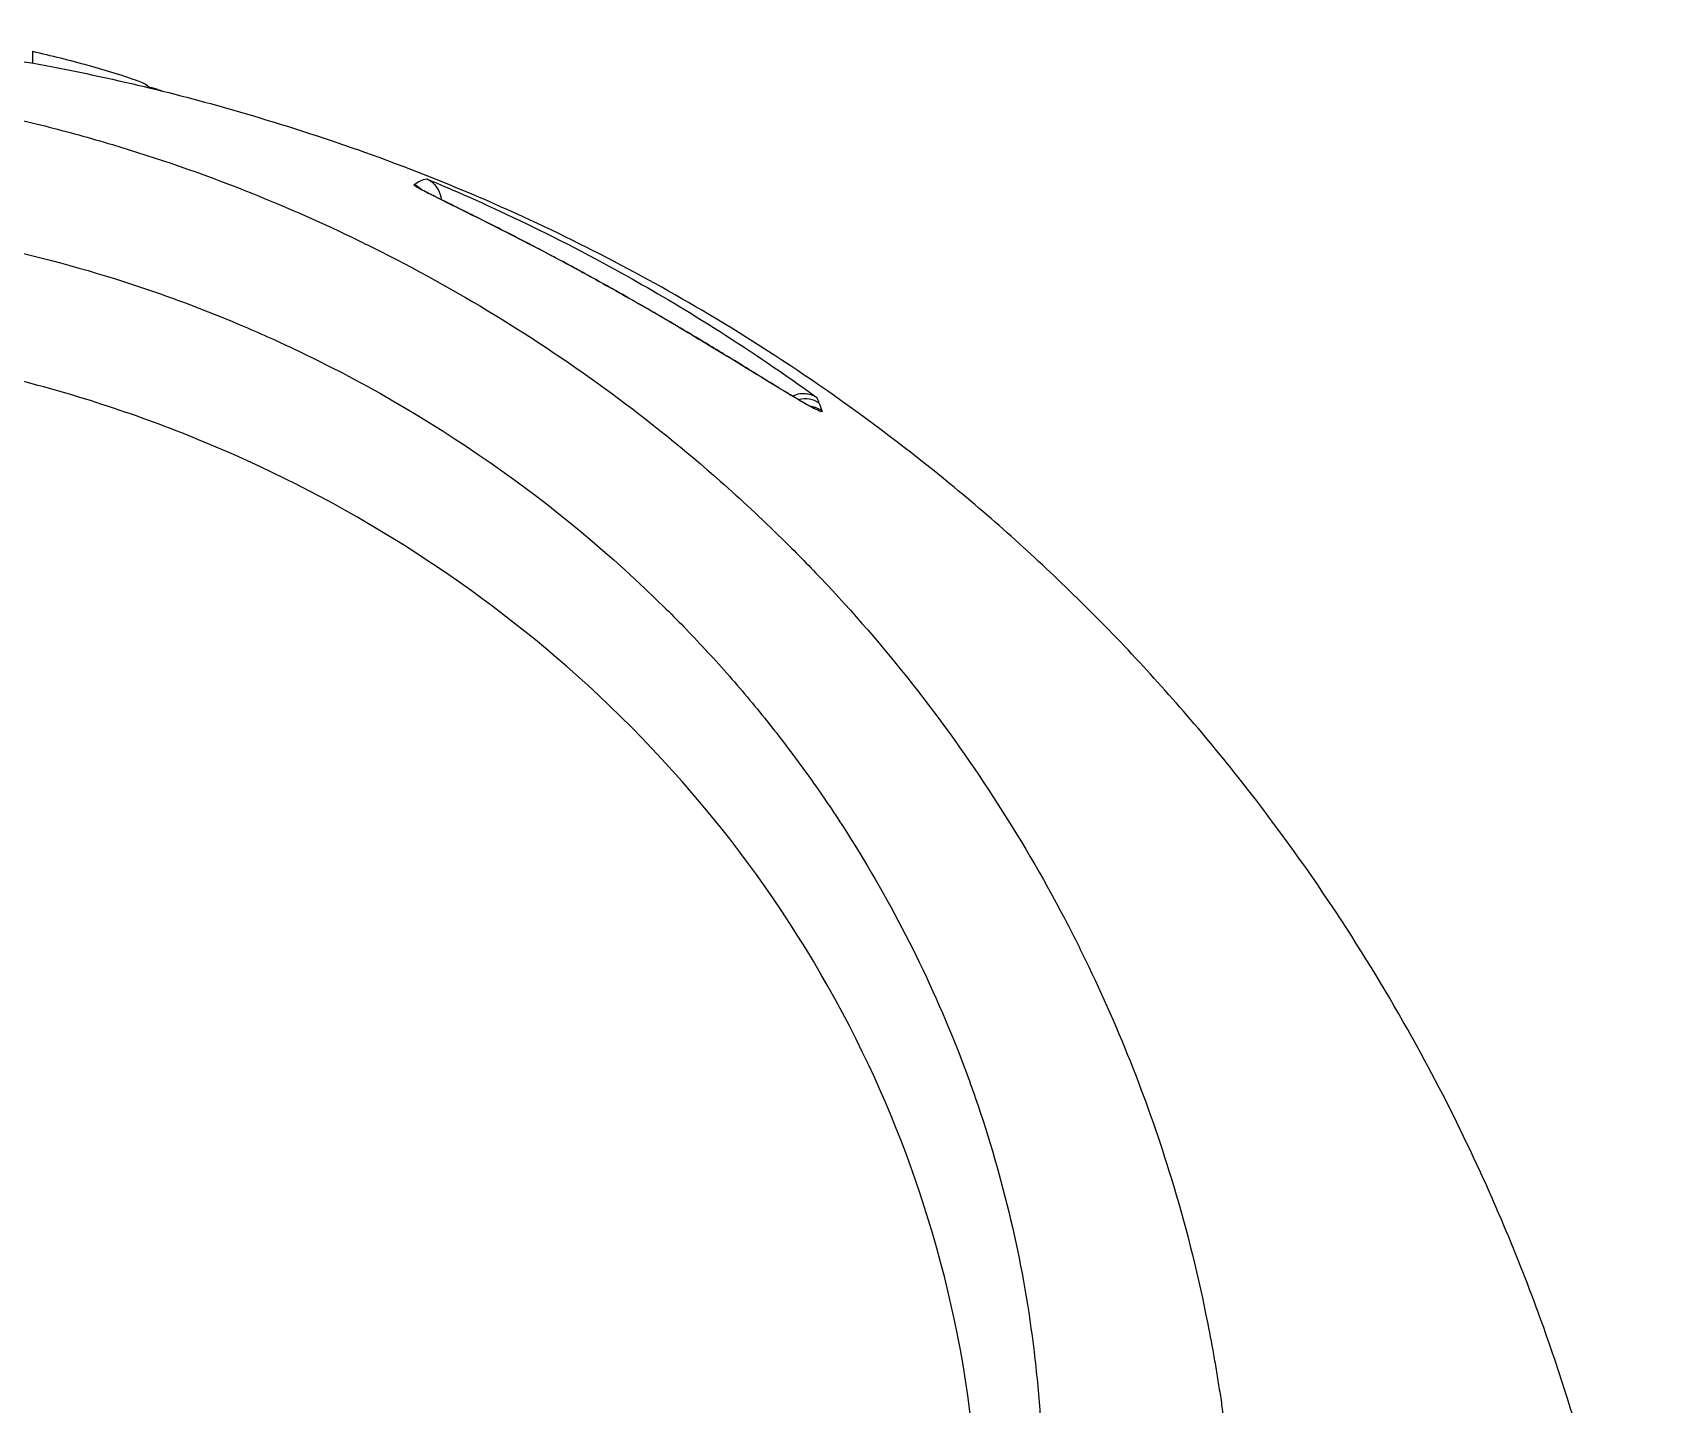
# Model space of a CAD drawing. Header units: millimetres. Extents: x 0 to 4378, y 0 to 2376.
# Drawn here: x 2221.66 to 2255.42, y 1711.99 to 1740.52 of the extents above; entities that cross this region are included whole.
import ezdxf

# ---------------------------------------------------------------- set-up
doc = ezdxf.new("R2010")
doc.units = ezdxf.units.MM
doc.header["$LTSCALE"] = 0.2

# ---------------------------------------------------------------- blocks, each defined once
blk = doc.blocks.new('Blk$A3R2-0W24J')
for p, q in [((14.169, 1133.739), (14.169, 1133.739)), ((14.17, 1133.739), (14.169, 1133.739)), ((14.35, 1133.647), (14.351, 1133.647)), ((15.284, 1133.153), (15.284, 1133.152)), ((15.477, 1133.046), (15.477, 1133.046)), ((24.472, 1125.705), (24.472, 1125.705)), ((29.953, 1116.518), (29.952, 1116.519))]:
    blk.add_line(p, q)
blk.add_arc((0, 1096.9), 35.75, 32.8064, 32.8084)
for centre, major_axis, ratio, start_param, end_param in [((23.061, 1130.145), (-0.467, -0.178), 0.998757, 3.728855, 4.625426), ((23.119, 1129.986), (0.472, 0.166), 0.998585, 0.603695, 1.109884), ((12.525, 200.444), (9.991, 931.152), 0.0193, 6.236035, 6.238765), ((12.869, 219.994), (9.665, 911.579), 0.019293, 6.232425, 6.236036)]:
    blk.add_ellipse(centre, major_axis=major_axis, ratio=ratio, start_param=start_param, end_param=end_param)
for points, knots in [([(-13.344, 1135.957), (-11.162, 1136.703), (-8.791, 1137.385), (-4.633, 1137.986), (-3.615, 1138.102), (-1.863, 1138.216), (-1.221, 1138.243), (0.078, 1138.263), (0.75, 1138.256), (1.89, 1138.215), (2.386, 1138.186), (3.508, 1138.103), (4.118, 1138.041), (5.628, 1137.858), (6.474, 1137.722), (8.797, 1137.287), (10.148, 1136.948), (12.224, 1136.34), (12.997, 1136.089), (13.738, 1135.827)], [0, 0, 0, 0, 1.377501, 1.377501, 1.767382, 1.767382, 1.965584, 1.965584, 2.160296, 2.160296, 2.319853, 2.319853, 2.543039, 2.543039, 2.909549, 2.909549, 3.615759, 3.615759, 4.068998, 4.068998, 4.068998, 4.068998]), ([(6.988, 1137.872), (6.988, 1137.871), (6.988, 1137.87), (6.988, 1137.866), (6.988, 1137.865), (6.988, 1137.865), (6.988, 1137.864), (6.988, 1137.841), (6.988, 1137.76), (6.988, 1137.625)], [-5.446853, -5.446853, -5.446853, -5.446853, -5.1247, -5.1247, -5.1247, -5.082989, -5.082989, -5.082989, -3.343707, -3.343707, -3.343707, -3.343707]), ([(6.988, 1137.872), (7.378, 1137.783), (7.765, 1137.687), (8.333, 1137.529), (8.519, 1137.475), (8.89, 1137.36), (9.08, 1137.296), (9.268, 1137.223)], [0, 0, 0, 0, 0.1204223, 0.1204223, 0.181426, 0.181426, 0.2424277, 0.2424277, 0.2424277, 0.2424277]), ([(3.08, 1137.088), (3.518, 1137.038), (3.954, 1136.978), (4.387, 1136.91), (4.869, 1136.833), (5.347, 1136.745), (5.823, 1136.647), (6.3, 1136.548), (6.775, 1136.438), (7.245, 1136.319), (7.717, 1136.2), (8.186, 1136.07), (8.652, 1135.931), (9.583, 1135.652), (10.502, 1135.334), (11.407, 1134.976), (12.157, 1134.679), (12.899, 1134.355), (13.63, 1134.004), (13.777, 1133.933), (13.922, 1133.862), (14.067, 1133.79), (14.94, 1133.355), (15.789, 1132.885), (16.614, 1132.381), (17.444, 1131.875), (18.249, 1131.334), (19.028, 1130.76), (19.808, 1130.185), (20.563, 1129.576), (21.29, 1128.934), (21.727, 1128.549), (22.153, 1128.152), (22.57, 1127.742), (22.846, 1127.471), (23.116, 1127.196), (23.381, 1126.917), (24.05, 1126.21), (24.684, 1125.477), (25.282, 1124.719), (25.883, 1123.957), (26.448, 1123.169), (26.976, 1122.356), (27.504, 1121.543), (27.995, 1120.706), (28.448, 1119.843), (28.599, 1119.556), (28.745, 1119.266), (28.888, 1118.973), (29.605, 1117.498), (30.197, 1115.986), (30.669, 1114.441), (30.956, 1113.502), (31.198, 1112.551), (31.394, 1111.588), (31.444, 1111.347), (31.49, 1111.105), (31.534, 1110.862), (31.545, 1110.802), (31.555, 1110.741), (31.566, 1110.68), (31.577, 1110.62), (31.587, 1110.559), (31.597, 1110.498), (31.618, 1110.377), (31.638, 1110.255), (31.657, 1110.133), (31.676, 1110.011), (31.695, 1109.889), (31.713, 1109.767), (31.731, 1109.645), (31.748, 1109.523), (31.765, 1109.4), (31.781, 1109.278), (31.797, 1109.155), (31.813, 1109.032), (31.828, 1108.909), (31.842, 1108.786), (31.855, 1108.662)], [0, 0, 0, 0, 0.0296065, 0.0296065, 0.0296065, 0.0625552, 0.0625552, 0.0625552, 0.0956223, 0.0956223, 0.0956223, 0.1287583, 0.1287583, 0.1287583, 0.1950345, 0.1950345, 0.1950345, 0.25, 0.25, 0.25, 0.2609996, 0.2609996, 0.2609996, 0.3271356, 0.3271356, 0.3271356, 0.3936018, 0.3936018, 0.3936018, 0.4600955, 0.4600955, 0.4600955, 0.5, 0.5, 0.5, 0.5264171, 0.5264171, 0.5264171, 0.593228, 0.593228, 0.593228, 0.6604161, 0.6604161, 0.6604161, 0.7276097, 0.7276097, 0.7276097, 0.75, 0.75, 0.75, 0.8628411, 0.8628411, 0.8628411, 0.9313886, 0.9313886, 0.9313886, 0.9485533, 0.9485533, 0.9485533, 0.9528443, 0.9528443, 0.9528443, 0.957135, 0.957135, 0.957135, 0.9657149, 0.9657149, 0.9657149, 0.9742923, 0.9742923, 0.9742923, 0.9828662, 0.9828662, 0.9828662, 0.9914358, 0.9914358, 0.9914358, 0.999992, 0.999992, 0.999992, 0.999992]), ([(40.743, 1097.788), (40.743, 1097.834), (40.743, 1097.88), (40.743, 1097.973), (40.743, 1098.017), (40.742, 1098.155), (40.742, 1098.247), (40.739, 1098.522), (40.735, 1098.704), (40.728, 1099.01), (40.724, 1099.132), (40.703, 1099.742), (40.678, 1100.23), (40.62, 1101.044), (40.593, 1101.369), (40.52, 1102.127), (40.472, 1102.56), (40.342, 1103.569), (40.255, 1104.145), (40.022, 1105.486), (39.867, 1106.25), (39.45, 1108.027), (39.171, 1109.038), (38.668, 1110.615), (38.472, 1111.187), (38.021, 1112.407), (37.763, 1113.053), (37.338, 1114.039), (37.186, 1114.381), (36.667, 1115.5), (36.278, 1116.272), (35.385, 1117.911), (34.873, 1118.774), (33.693, 1120.599), (33.014, 1121.557), (31.895, 1122.994), (31.491, 1123.489), (30.285, 1124.895), (29.444, 1125.791), (27.712, 1127.472), (26.828, 1128.26), (25.078, 1129.683), (24.224, 1130.323), (22.554, 1131.476), (21.746, 1131.992), (19.446, 1133.349), (17.898, 1134.139), (15.444, 1135.193), (14.601, 1135.523), (13.738, 1135.827)], [-7.729592, -7.729592, -7.729592, -7.729592, -7.71044, -7.71044, -7.69072, -7.69072, -7.65201, -7.65201, -7.574312, -7.574312, -7.522506, -7.522506, -7.315221, -7.315221, -7.177151, -7.177151, -6.993063, -6.993063, -6.7477, -6.7477, -6.420577, -6.420577, -5.984557, -5.984557, -5.735856, -5.735856, -5.451942, -5.451942, -5.300422, -5.300422, -4.9539, -4.9539, -4.557704, -4.557704, -4.105179, -4.105179, -3.863816, -3.863816, -3.40942, -3.40942, -2.98401, -2.98401, -2.611687, -2.611687, -2.28576, -2.28576, -1.715015, -1.715015, -1.425788, -1.425788, -1.425788, -1.425788]), ([(15.189, 1135.217), (15.215, 1135.206), (15.238, 1135.193), (15.282, 1135.163), (15.303, 1135.145), (15.361, 1135.09), (15.396, 1135.045), (15.458, 1134.931), (15.481, 1134.859), (15.485, 1134.789)], [0, 0, 0, 0, 0.00895126, 0.00895126, 0.01944765, 0.01944765, 0.04220813, 0.04220813, 0.07229561, 0.07229561, 0.07229561, 0.07229561]), ([(15.189, 1135.217), (16.299, 1134.756), (17.81, 1134.067), (20.558, 1132.519), (21.921, 1131.675), (23.304, 1130.669)], [0.0000029, 0.0000029, 0.0000029, 0.0000029, 0.3832328, 0.3832328, 0.6375563, 0.6375563, 0.6375563, 0.6375563]), ([(23.414, 1130.39), (23.421, 1130.371), (23.4, 1130.372), (23.357, 1130.389), (23.313, 1130.406), (23.246, 1130.44), (23.17, 1130.482), (23.167, 1130.484), (23.164, 1130.485), (23.161, 1130.487), (23.082, 1130.53), (22.986, 1130.587), (22.876, 1130.652), (22.768, 1130.716), (22.648, 1130.789), (22.52, 1130.867), (22.511, 1130.873), (22.503, 1130.878), (22.494, 1130.883), (22.349, 1130.972), (22.197, 1131.065), (22.028, 1131.169), (21.904, 1131.245), (21.771, 1131.327), (21.624, 1131.417), (21.575, 1131.447), (21.525, 1131.477), (21.475, 1131.508), (21.342, 1131.589), (21.206, 1131.671), (21.067, 1131.755), (20.876, 1131.871), (20.7, 1131.976), (20.475, 1132.11), (20.352, 1132.182), (20.236, 1132.25), (20.114, 1132.322), (20.011, 1132.382), (19.905, 1132.444), (19.785, 1132.513), (19.654, 1132.589), (19.522, 1132.664), (19.391, 1132.739), (19.354, 1132.76), (19.319, 1132.78), (19.285, 1132.799), (19.195, 1132.85), (19.107, 1132.899), (18.995, 1132.962), (18.84, 1133.049), (18.686, 1133.134), (18.532, 1133.218), (18.468, 1133.253), (18.409, 1133.286), (18.349, 1133.318), (18.266, 1133.363), (18.18, 1133.41), (18.073, 1133.467), (17.996, 1133.509), (17.921, 1133.549), (17.848, 1133.587), (17.676, 1133.679), (17.514, 1133.764), (17.342, 1133.854), (17.237, 1133.908), (17.128, 1133.965), (17.013, 1134.024), (16.957, 1134.052), (16.901, 1134.081), (16.846, 1134.109), (16.689, 1134.189), (16.536, 1134.266), (16.39, 1134.34), (16.244, 1134.412), (16.109, 1134.48), (15.988, 1134.539), (15.98, 1134.543), (15.973, 1134.547), (15.965, 1134.551), (15.857, 1134.604), (15.751, 1134.657), (15.657, 1134.703), (15.5, 1134.781), (15.375, 1134.843), (15.285, 1134.888), (15.255, 1134.903), (15.226, 1134.918), (15.198, 1134.933), (15.095, 1134.985), (15.022, 1135.024), (14.981, 1135.049), (14.977, 1135.052), (14.973, 1135.054), (14.969, 1135.056), (14.958, 1135.063), (14.949, 1135.069), (14.942, 1135.074), (14.936, 1135.078), (14.931, 1135.082), (14.928, 1135.085), (14.927, 1135.086), (14.927, 1135.086), (14.926, 1135.087), (14.92, 1135.093), (14.921, 1135.096), (14.925, 1135.099)], [0, 0, 0, 0, 0.06061, 0.06061, 0.06061, 0.122541, 0.122541, 0.122541, 0.125, 0.125, 0.125, 0.18804, 0.18804, 0.18804, 0.25, 0.25, 0.25, 0.254168, 0.254168, 0.254168, 0.323919, 0.323919, 0.323919, 0.375, 0.375, 0.375, 0.39207, 0.39207, 0.39207, 0.4375, 0.4375, 0.4375, 0.5, 0.5, 0.5, 0.533908, 0.533908, 0.533908, 0.5625, 0.5625, 0.5625, 0.59375, 0.59375, 0.59375, 0.602455, 0.602455, 0.602455, 0.625, 0.625, 0.625, 0.65625, 0.65625, 0.65625, 0.669312, 0.669312, 0.669312, 0.6875, 0.6875, 0.6875, 0.700546, 0.700546, 0.700546, 0.731289, 0.731289, 0.731289, 0.75, 0.75, 0.75, 0.759109, 0.759109, 0.759109, 0.785061, 0.785061, 0.785061, 0.81088, 0.81088, 0.81088, 0.8125, 0.8125, 0.8125, 0.835978, 0.835978, 0.835978, 0.875, 0.875, 0.875, 0.888263, 0.888263, 0.888263, 0.9375, 0.9375, 0.9375, 0.942362, 0.942362, 0.942362, 0.956225, 0.956225, 0.956225, 0.96875, 0.96875, 0.96875, 0.970886, 0.970886, 0.970886, 1, 1, 1, 1]), ([(15.032, 1135.024), (15.032, 1135.024), (15.034, 1135.023), (15.05, 1135.013), (15.085, 1134.993), (15.229, 1134.917), (15.38, 1134.841), (15.699, 1134.683), (15.821, 1134.622), (16.182, 1134.443), (16.454, 1134.308), (16.982, 1134.04), (17.237, 1133.909), (17.75, 1133.641), (18.013, 1133.501), (18.565, 1133.202), (18.855, 1133.041), (19.486, 1132.686), (19.821, 1132.494), (20.582, 1132.049), (20.987, 1131.805), (21.854, 1131.279), (22.28, 1131.014), (22.823, 1130.685), (23, 1130.58), (23.183, 1130.48), (23.233, 1130.455), (23.244, 1130.451), (23.245, 1130.451), (23.245, 1130.451)], [0.089635, 0.089635, 0.089635, 0.089635, 0.107022, 0.107022, 0.1783, 0.1783, 0.310998, 0.310998, 0.377778, 0.377778, 0.484346, 0.484346, 0.570599, 0.570599, 0.6585, 0.6585, 0.762566, 0.762566, 0.898885, 0.898885, 1.099134, 1.099134, 1.385052, 1.385052, 1.569745, 1.569745, 1.669524, 1.669524, 1.678927, 1.678927, 1.678927, 1.678927]), ([(3.081, 1134.311), (4.139, 1134.198), (5.186, 1134.028), (7.258, 1133.574), (8.279, 1133.29), (9.946, 1132.729), (10.606, 1132.479), (11.625, 1132.051), (11.992, 1131.887), (15.265, 1130.348), (17.909, 1128.507), (20.305, 1126.136), (20.447, 1125.992), (20.885, 1125.539), (21.189, 1125.21), (21.765, 1124.554), (22.044, 1124.22), (22.578, 1123.548), (22.839, 1123.203), (23.346, 1122.499), (23.591, 1122.141), (24.305, 1121.038), (24.746, 1120.277), (25.545, 1118.722), (25.905, 1117.928), (26.376, 1116.73), (26.52, 1116.337), (27.215, 1114.282), (27.608, 1112.573), (27.87, 1110.399), (27.911, 1109.969), (27.971, 1109.105), (27.991, 1108.67), (28.006, 1107.802), (28.002, 1107.37), (27.975, 1106.526), (27.951, 1106.111), (27.902, 1105.503), (27.884, 1105.307), (27.824, 1104.734), (27.775, 1104.352), (27.668, 1103.634), (27.611, 1103.296), (27.311, 1101.731), (26.985, 1100.514), (26.254, 1098.423), (25.892, 1097.545), (24.871, 1095.402), (24.152, 1094.161), (22.926, 1092.392), (22.494, 1091.819), (21.583, 1090.707), (21.103, 1090.166), (20.601, 1089.647)], [0.000005, 0.000005, 0.000005, 0.000005, 0.319511, 0.319511, 0.639479, 0.639479, 0.852403, 0.852403, 0.973891, 0.973891, 1.947625, 1.947625, 2.010365, 2.010365, 2.139691, 2.139691, 2.265575, 2.265575, 2.393345, 2.393345, 2.521559, 2.521559, 2.781941, 2.781941, 3.041001, 3.041001, 3.166048, 3.166048, 3.692233, 3.692233, 3.821507, 3.821507, 3.951206, 3.951206, 4.07808, 4.07808, 4.201324, 4.201324, 4.258471, 4.258471, 4.368502, 4.368502, 4.468635, 4.468635, 4.831764, 4.831764, 5.102761, 5.102761, 5.508805, 5.508805, 5.711646, 5.711646, 5.914059, 5.914059, 5.914059, 5.914059]), ([(20.273, 1089.951), (21.335, 1091.142), (22.942, 1093.137), (25.344, 1098.204), (26.051, 1100.51), (26.647, 1104.446), (26.727, 1106.033), (26.492, 1111.224), (25.541, 1114.395), (22.82, 1120.005), (20.799, 1122.666), (16.066, 1126.896), (13.485, 1128.518), (9.438, 1130.217), (8.16, 1130.649), (5.722, 1131.286), (4.568, 1131.513), (2.309, 1131.815), (1.161, 1131.903), (0.023, 1131.903)], [-5.847616, -5.847616, -5.847616, -5.847616, -5.038817, -5.038817, -4.426364, -4.426364, -4.019655, -4.019655, -3.083823, -3.083823, -2.043533, -2.043533, -1.111663, -1.111663, -0.700523, -0.700523, -0.341482, -0.341482, 0, 0, 0, 0]), ([(22.798, 1130.701), (22.812, 1130.709), (22.826, 1130.716), (22.886, 1130.741), (22.933, 1130.752), (23.017, 1130.758), (23.056, 1130.757), (23.132, 1130.746), (23.166, 1130.737), (23.219, 1130.717), (23.238, 1130.708), (23.273, 1130.69), (23.289, 1130.679), (23.304, 1130.669)], [0.09097943, 0.09097943, 0.09097943, 0.09097943, 0.09887631, 0.09887631, 0.12276675, 0.12276675, 0.14159583, 0.14159583, 0.15768994, 0.15768994, 0.1672569, 0.1672569, 0.17680899, 0.17680899, 0.17680899, 0.17680899])]:
    blk.add_open_spline(points, degree=3, knots=knots)
for points in [[(6.988, 1137.872), (6.988, 1137.872), (6.988, 1137.872), (6.988, 1137.872)], [(9.268, 1137.222), (9.279, 1137.218), (9.289, 1137.214), (9.298, 1137.209)], [(9.298, 1137.209), (9.362, 1137.18), (9.394, 1137.149), (9.386, 1137.119)], [(9.387, 1137.137), (9.508, 1137.112), (9.605, 1137.081), (9.674, 1137.049)], [(9.387, 1137.133), (9.39, 1137.127), (9.392, 1137.122), (9.395, 1137.117)], [(14.925, 1135.099), (15.012, 1135.164), (15.1, 1135.203), (15.189, 1135.217)], [(15.066, 1135.001), (15.024, 1135.043), (14.976, 1135.077), (14.925, 1135.099)], [(24.073, 1126.162), (24.073, 1126.162), (24.073, 1126.162), (24.073, 1126.162)]]:
    blk.add_open_spline(points, degree=3)

msp = doc.modelspace()

# ---------------------------------------------------------------- block references
msp.add_blockref('Blk$A3R2-0W24J', (2214.674, 602.257))

doc.saveas('drawing.dxf')
